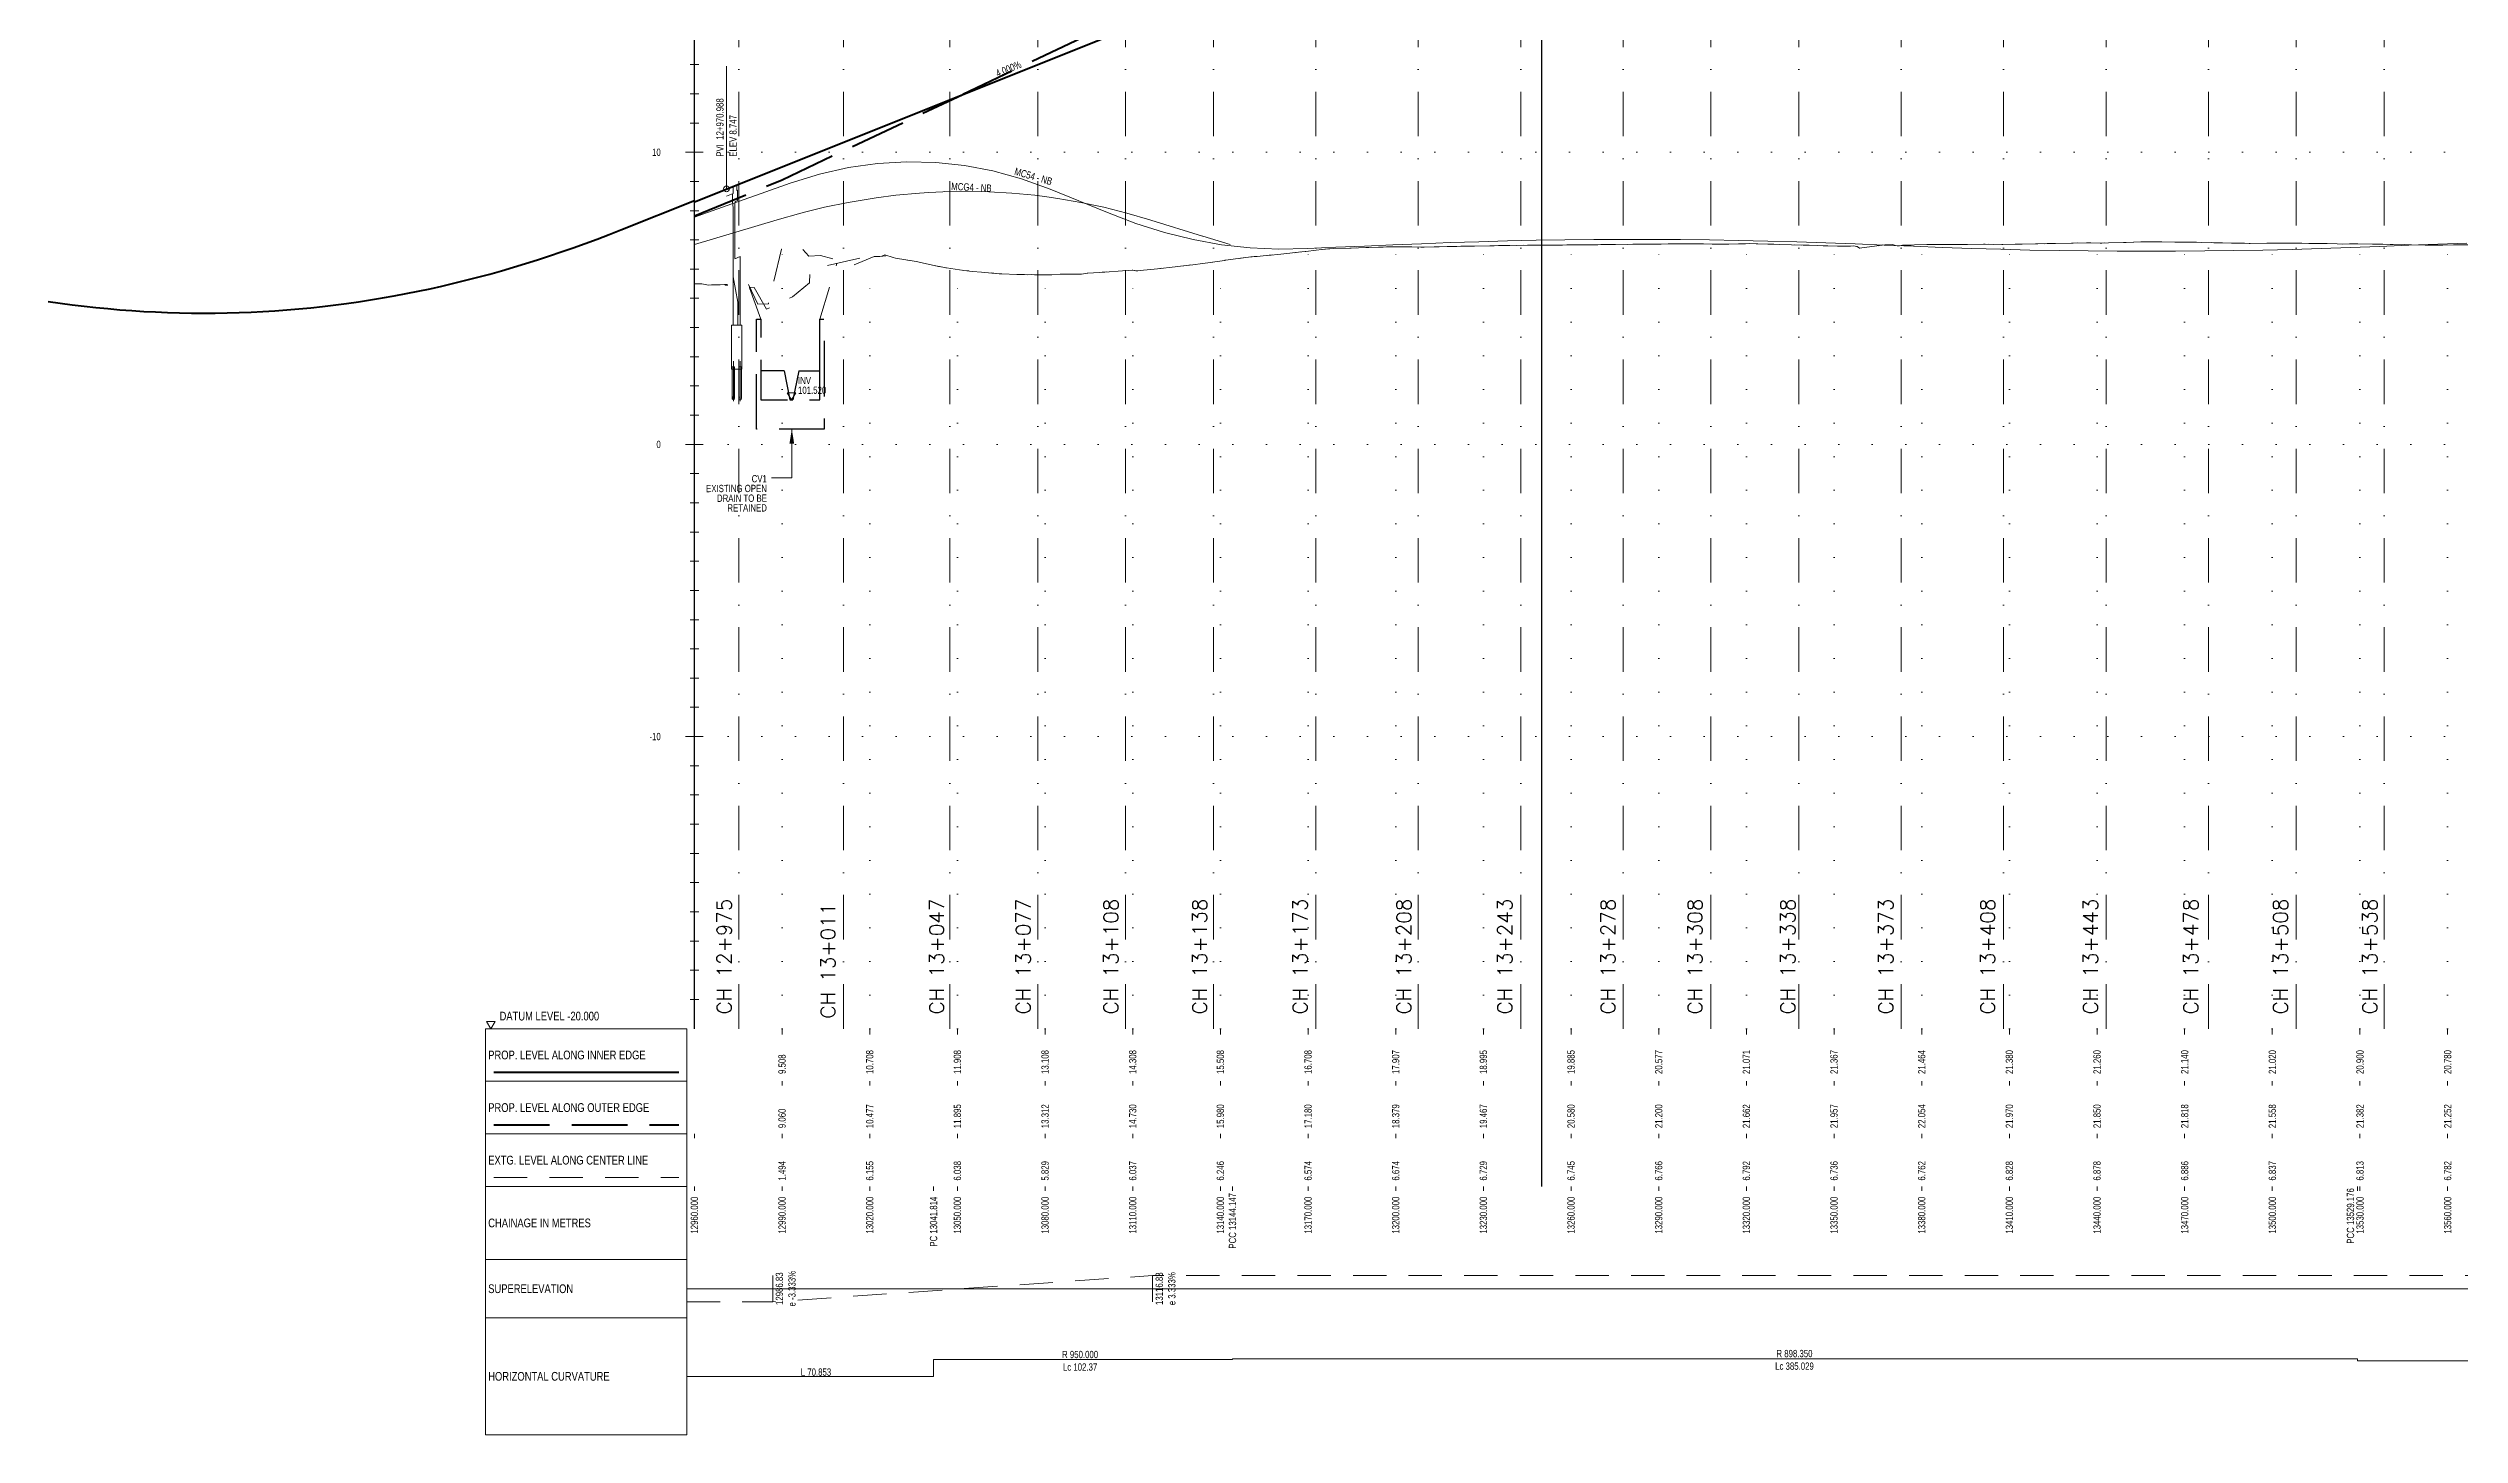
# Model space of a CAD drawing. Header units: metres. Extents: x -64 to 3718, y -1911 to 1041.
# Drawn here: x -64 to 761, y 128 to 603 of the extents above; entities that cross this region are included whole.
import ezdxf
from ezdxf.enums import TextEntityAlignment as Align

# ---------------------------------------------------------------- set-up
doc = ezdxf.new("R2010")
doc.units = ezdxf.units.M
doc.header["$MEASUREMENT"] = 0
for name, pattern in [('DGN Style 1', [11.436555, 0.019029, -11.417526]), ('DGN Style 2', [19.02921, 11.417526, -7.611684]), ('DGN Style 3', [26.640894, 19.02921, -7.611684]), ('DGN Style 4', [30.465765, 15.223368, -7.611684, 0.019029, -7.611684])]:
    doc.linetypes.add(name, pattern=pattern)
for name, color, linetype, lineweight in [('44', 7, 'Continuous', 0), ('45', 7, 'Continuous', 0), ('54', 7, 'Continuous', 0), ('56', 7, 'Continuous', 0), ('58', 7, 'Continuous', 0), ('C-_ANNOT----_T-', 7, 'Continuous', 13), ('C-_ANOT----_T-', 7, 'Continuous', 13), ('C-_INNEREDG_E', 1, 'Continuous', 40), ('C-_ROADMKDM_A-', 7, 'Continuous', 0), ('Drainage', 7, 'DGN Style 2', 30), ('Marker', 2, 'Continuous', 30), ('Profile Annotation', 7, 'Continuous', 13), ('Prop Vertical Alignment', 7, 'Continuous', 0), ('S-_CONC----_E-', 7, 'Continuous', 13), ('S-_GRIDLINE_E-', 1, 'DGN Style 4', 0)]:
    doc.layers.add(name, color=color, linetype=linetype, lineweight=lineweight)
doc.styles.add('400T2.5', font='romans.shx', dxfattribs={"width": 0.8, "height": 1})
doc.styles.add('Style-STANDARD', font='STANDARD.shx')
doc.styles.add('Style-WORKING', font='WORKING.shx')
doc.dimstyles.new('DIM-5TXT', dxfattribs={"dimtxt": 10, "dimasz": 15, "dimexe": 10, "dimexo": 10, "dimgap": 5, "dimtad": 1, "dimlfac": 0.5, "dimzin": 0, "dimdsep": 46, "dimtxsty": 'Style-WORKING', "dimcen": 1, "dimclrd": 7, "dimadec": 0, "dimazin": 0, "dimtfac": 1, "dimtdec": 0, "dimtofl": 0, "dimtmove": 1, "dimatfit": 3, "dimfxl": 1, "dimtolj": 1, "dimtzin": 0, "dimlwd": 13, "dimarcsym": 0})

msp = doc.modelspace()

# ---------------------------------------------------------------- linework, layer by layer
at = {"color": 7, "linetype": 'Continuous', "lineweight": 30}
msp.add_line((156.9, 266.92), (156.9, 816.92), dxfattribs=at)
at = {"color": 6, "linetype": 'DGN Style 3', "lineweight": 40}
for p, q in [((313.73, 617.45), (248.73, 586.72)), ((186.9, 557.52), (248.73, 586.72)), ((156.9, 545.13), (186.9, 557.52)), ((88.29, 234.03), (151.53, 234.03))]:
    msp.add_line(p, q, dxfattribs=at)
at = {"color": 7, "linetype": 'Continuous', "lineweight": 0}
for p, q in [((158.4, 596.92), (155.4, 596.92)), ((158.4, 586.92), (155.4, 586.92)), ((158.4, 576.92), (155.4, 576.92)), ((158.4, 556.92), (155.4, 556.92)), ((158.4, 546.92), (155.4, 546.92)), ((158.4, 536.92), (155.4, 536.92)), ((158.4, 526.92), (155.4, 526.92)), ((158.4, 516.92), (155.4, 516.92)), ((158.4, 506.92), (155.4, 506.92)), ((158.4, 496.92), (155.4, 496.92)), ((158.4, 486.92), (155.4, 486.92)), ((158.4, 476.92), (155.4, 476.92)), ((158.4, 456.92), (155.4, 456.92)), ((158.4, 446.92), (155.4, 446.92)), ((158.4, 436.92), (155.4, 436.92)), ((158.4, 426.92), (155.4, 426.92)), ((158.4, 416.92), (155.4, 416.92)), ((158.4, 406.92), (155.4, 406.92)), ((158.4, 396.92), (155.4, 396.92)), ((158.4, 386.92), (155.4, 386.92)), ((158.4, 376.92), (155.4, 376.92)), ((158.4, 356.92), (155.4, 356.92)), ((158.4, 346.92), (155.4, 346.92)), ((158.4, 336.92), (155.4, 336.92)), ((158.4, 326.92), (155.4, 326.92)), ((158.4, 316.92), (155.4, 316.92)), ((158.4, 306.92), (155.4, 306.92)), ((158.4, 296.92), (155.4, 296.92)), ((158.4, 286.92), (155.4, 286.92)), ((158.4, 276.92), (155.4, 276.92)), ((186.9, 247.92), (186.9, 248.92)), ((216.9, 247.92), (216.9, 248.92)), ((246.9, 247.92), (246.9, 248.92)), ((276.9, 247.92), (276.9, 248.92)), ((306.9, 247.92), (306.9, 248.92)), ((336.9, 247.92), (336.9, 248.92)), ((366.9, 247.92), (366.9, 248.92)), ((396.9, 247.92), (396.9, 248.92)), ((426.9, 247.92), (426.9, 248.92)), ((456.9, 247.92), (456.9, 248.92)), ((486.9, 247.92), (486.9, 248.92)), ((516.9, 247.92), (516.9, 248.92)), ((546.9, 247.92), (546.9, 248.92)), ((576.9, 247.92), (576.9, 248.92)), ((606.9, 247.92), (606.9, 248.92)), ((636.9, 247.92), (636.9, 248.92)), ((666.9, 247.92), (666.9, 248.92)), ((696.9, 247.92), (696.9, 248.92)), ((726.9, 247.92), (726.9, 248.92)), ((756.9, 247.92), (756.9, 248.92)), ((154.26, 177.92), (1360.65, 177.92))]:
    msp.add_line(p, q, dxfattribs=at)
at = {"color": 7, "linetype": 'Continuous', "lineweight": 13}
for p, q in [((159.9, 566.92), (153.9, 566.92)), ((159.9, 466.92), (153.9, 466.92)), ((159.9, 366.92), (153.9, 366.92))]:
    msp.add_line(p, q, dxfattribs=at)
at = {"color": 7, "linetype": 'DGN Style 2', "lineweight": 0}
for p, q in [((199.85, 509.82), (205.61, 528.84)), ((179.68, 509.82), (175.19, 522.03)), ((88.29, 216.03), (151.53, 216.03))]:
    msp.add_line(p, q, dxfattribs=at)
at = {"color": 1, "linetype": 'Continuous', "lineweight": 40}
msp.add_line((88.29, 252.03), (151.53, 252.03), dxfattribs=at)
at = {"color": 7, "linetype": 'DGN Style 2', "lineweight": 0, "flags": 128}
for points in [[(156.9, 521.93), (159.45, 521.88), (161.73, 521.46), (165.71, 521.53), (167.32, 521.67), (167.6, 521.46), (168.08, 521.31), (172.29, 521.53), (173.06, 521.85), (173.46, 521.68), (175.19, 522.03), (178.59, 514.88), (182.22, 515.06), (186.69, 533.79), (193.31, 534.42), (196.11, 531.34), (200.1, 531.6), (211.53, 528.41), (218.46, 531.19), (220.4, 531.23), (222.88, 531.56), (225.71, 530.67), (232.92, 529.48), (234.32, 529.17), (241.34, 527.65), (242.98, 527.32), (243.13, 527.3), (249.15, 526.5), (252.07, 526.13), (255.18, 525.89), (256.3, 525.8), (261.2, 525.34), (261.65, 525.3), (262.06, 525.28), (267.23, 525.13), (267.5, 525.12), (270.9, 525), (272.39, 525.02), (273.25, 525), (276.2, 524.92), (278.8, 524.97), (279.28, 525), (282.02, 525.16), (285.3, 525.19), (289.32, 525.24), (291.33, 525.52), (291.55, 525.55), (297.35, 525.92), (303.38, 526.31), (306.74, 526.55), (306.87, 526.57), (306.94, 526.57), (308.09, 526.28), (308.71, 526.32), (309.4, 526.4), (315.43, 527.07), (321.45, 527.75), (326.11, 528.28), (326.2, 528.28), (326.28, 528.28), (327.48, 528.43), (330.84, 528.84), (333.5, 529.22), (338.3, 529.87), (339.13, 530.03), (339.53, 530.08), (345.55, 530.89), (347.57, 531.15), (348.65, 531.2), (348.71, 531.2), (349.48, 531.27), (351.58, 531.47), (357.6, 532.04), (358.58, 532.13), (363.63, 532.71), (365.87, 532.96), (366.17, 532.97), (369.65, 533.39), (373.89, 533.89), (374.31, 533.9), (375.68, 533.94), (381.7, 534.12), (386.63, 534.26), (387.3, 534.27), (387.73, 534.29), (393.75, 534.53), (395.52, 534.59), (399.78, 534.55), (405.52, 534.48), (405.8, 534.48), (406.6, 534.47), (411.83, 534.59), (414.54, 534.64), (415.87, 534.66), (417.85, 534.7), (422.44, 534.79), (423.88, 534.82), (429.9, 534.92), (430.42, 534.93), (432.05, 534.96), (435.93, 535.01), (441.95, 535.08), (443.71, 535.09), (446.29, 535.07), (447.98, 535.1), (454, 535.16), (455.52, 535.18), (457.79, 535.2), (460.03, 535.22), (466.05, 535.28), (468.82, 535.3), (470.82, 535.31), (472.08, 535.33), (478.1, 535.42), (478.99, 535.43), (480.97, 535.51), (484.13, 535.49), (487.61, 535.47), (490.15, 535.52), (495.84, 535.61), (496.18, 535.61), (498.39, 535.59), (502.2, 535.54), (508.23, 535.43), (509.07, 535.42), (510.89, 535.42), (514.25, 535.54), (518.02, 535.67), (520.28, 535.56), (520.81, 535.53), (525.87, 535.42), (526.3, 535.41), (528.09, 535.35), (532.33, 535.25), (536.39, 535.14), (536.42, 535.14), (538.35, 535.08), (544.38, 534.88), (548.11, 534.75), (550.4, 534.8), (551.49, 534.82), (552.54, 534.81), (553.56, 534.86), (554.77, 534.61), (555.65, 534.07), (555.76, 534.14), (556.43, 534.23), (562.45, 535.03), (564.26, 535.27), (566.96, 535.3), (567.91, 535), (568.48, 534.88), (568.51, 534.87), (569.3, 534.91), (570.3, 535.07), (572.74, 535.14), (574.5, 535.18), (578.69, 535.29), (580.53, 535.29), (586.55, 535.3), (592.45, 535.29), (592.58, 535.3), (598.07, 535.48), (598.6, 535.46), (604.37, 535.3), (604.63, 535.31), (608.85, 535.43), (610.65, 535.46), (615.83, 535.54), (616.68, 535.56), (619.83, 535.63), (622.7, 535.7), (628.18, 535.82), (628.73, 535.83), (633.32, 535.95), (634.75, 535.92), (638.54, 535.83), (640.78, 535.89), (645.98, 536.03), (646.8, 536.06), (651.91, 536.28), (652.83, 536.28), (658.85, 536.25), (659.03, 536.24), (663.59, 536.19), (664.88, 536.17), (668.78, 536.12), (670.9, 536.09), (672.79, 536.07), (676.93, 535.95), (679.9, 535.86), (682.95, 535.82), (685.83, 535.79), (688.97, 535.73), (689.35, 535.72), (695, 535.8), (696.87, 535.82), (701.02, 535.84), (703.61, 535.85), (707.05, 535.76), (709.39, 535.71), (713.07, 535.69), (713.79, 535.68), (719.1, 535.56), (721.01, 535.51), (725.12, 535.52), (726.14, 535.52), (731.15, 535.49), (734.46, 535.47), (737.17, 535.4), (738.21, 535.37), (743.2, 535.27), (749.22, 535.14), (749.63, 535.13), (753.92, 535.16), (755.25, 535.17), (758.88, 535.19), (761.27, 535.19), (767.3, 535.19), (770.06, 535.18), (773.32, 535.18), (776.1, 535.17), (779.35, 535.07), (785.37, 534.88), (786.46, 534.85), (791.35, 534.77), (791.4, 534.77), (797.42, 534.66), (799.09, 534.63), (803.33, 535.17), (803.45, 535.18), (806.73, 535.36), (809.47, 535.29), (815.5, 535.14), (816.43, 535.11), (821.43, 535.03), (821.52, 535.03), (827.51, 534.97), (827.55, 534.97), (829.59, 534.94), (830.88, 534.93), (833.57, 534.63), (836.32, 534.33), (837.84, 534.34), (839.01, 534.13), (839.6, 534.11), (845.62, 533.91), (847.62, 533.84), (850.34, 533.74), (851.65, 533.71), (857.67, 533.57), (862.8, 533.44), (863.7, 533.42), (865.8, 533.37), (869.72, 533.22), (874.51, 533.04), (875.75, 533.02), (879.25, 532.94), (881.77, 532.89), (887.8, 532.78), (888.89, 532.76), (891.45, 532.69), (896.37, 532.63), (904.94, 532.5), (905.32, 532.49), (906.79, 532.43), (913.51, 532.09), (915.62, 531.98), (916.28, 531.97), (922.08, 531.78), (928.56, 531.56), (929.35, 531.52), (930.2, 531.5), (930.65, 531.5), (939.22, 531.35), (943.43, 531.27), (943.7, 531.26), (947.79, 531.2), (950.06, 531.16), (950.11, 531.16), (954.97, 531.07), (956.36, 531.05), (956.82, 531.04), (957, 531.04), (964.93, 530.75), (966.9, 530.68)], [(156.9, 521.94), (159.45, 521.88), (161.73, 521.46), (162.74, 521.52), (165.71, 521.53), (167.21, 521.61), (172.11, 521.86), (173.06, 521.85), (173.45, 521.67), (173.46, 521.68), (175.09, 520.79), (177.36, 520.67), (181.59, 513.24), (190.45, 517.42), (192.44, 519.07), (196.29, 522.26), (196.29, 522.48), (196.43, 526.4), (202.23, 528.08), (208.99, 529.6), (216.98, 531.39), (220.86, 531.22), (222.07, 531.79), (224.94, 530.9), (225.71, 530.67), (232.92, 529.48), (234.32, 529.17), (241.34, 527.65), (242.98, 527.32), (243.13, 527.3), (249.15, 526.5), (252.07, 526.13), (255.18, 525.89), (256.3, 525.8), (261.2, 525.34), (261.65, 525.3), (262.06, 525.28), (267.23, 525.13), (267.5, 525.12), (270.9, 525), (272.39, 525.02), (273.25, 525), (276.2, 524.92), (278.8, 524.97), (279.28, 525), (282.02, 525.16), (285.3, 525.19), (289.32, 525.24), (291.33, 525.52), (291.55, 525.55), (297.35, 525.92), (303.38, 526.31), (306.74, 526.55), (306.87, 526.57), (306.94, 526.57), (308.09, 526.28), (308.71, 526.32), (309.4, 526.4), (315.43, 527.07), (321.45, 527.75), (326.11, 528.28), (326.2, 528.28), (326.28, 528.28), (327.48, 528.43), (330.84, 528.84), (332, 529.01), (333.01, 529.15), (333.5, 529.22), (338.3, 529.87), (338.38, 529.89), (338.55, 529.94), (339.53, 530.08), (345.55, 530.89), (347.51, 531.14), (347.52, 531.14), (347.52, 531.14), (347.57, 531.1), (347.61, 531.12), (347.65, 531.12), (348.67, 531.19), (348.67, 531.19), (348.71, 531.2), (349.32, 531.25), (349.48, 531.27), (351.58, 531.47), (357.6, 532.04), (358.58, 532.13), (363.63, 532.71), (365.87, 532.96), (366.17, 532.97), (369.65, 533.39), (373.89, 533.89), (374.31, 533.9), (375.68, 533.94), (381.7, 534.12), (386.63, 534.26), (387.3, 534.27), (387.73, 534.29), (393.75, 534.53), (395.52, 534.59), (399.78, 534.55), (405.52, 534.48), (405.8, 534.48), (406.6, 534.47), (411.83, 534.59), (414.54, 534.64), (415.87, 534.66), (417.85, 534.7), (422.44, 534.79), (423.88, 534.82), (429.9, 534.92), (430.42, 534.93), (432.05, 534.96), (435.93, 535.01), (441.95, 535.08), (443.71, 535.09), (446.29, 535.07), (447.98, 535.1), (454, 535.16), (455.52, 535.18), (457.79, 535.2), (460.03, 535.22), (466.05, 535.28), (468.82, 535.3), (470.82, 535.31), (472.08, 535.33), (478.1, 535.42), (478.99, 535.43), (480.97, 535.51), (484.13, 535.49), (487.61, 535.47), (490.15, 535.52), (495.84, 535.61), (496.18, 535.61), (498.39, 535.59), (502.2, 535.54), (508.23, 535.43), (509.07, 535.42), (510.89, 535.42), (514.25, 535.54), (518.02, 535.67), (520.28, 535.56), (520.81, 535.53), (525.87, 535.42), (526.3, 535.41), (528.09, 535.35), (532.33, 535.25), (536.39, 535.14), (536.42, 535.14), (538.35, 535.08), (544.38, 534.88), (548.11, 534.75), (550.4, 534.8), (551.49, 534.82), (552.54, 534.81), (553.56, 534.86), (554.77, 534.61), (555.72, 534), (555.84, 534.07), (556.43, 534.16), (562.45, 535.01), (564.26, 535.27), (566.96, 535.3), (567.91, 535), (568.48, 534.88), (568.51, 534.87), (569.3, 534.91), (570.3, 535.07), (572.74, 535.14), (574.5, 535.18), (578.69, 535.29), (580.53, 535.29), (586.55, 535.3), (592.45, 535.29), (592.58, 535.3), (598.07, 535.48), (598.6, 535.46), (604.37, 535.3), (604.63, 535.31), (608.85, 535.43), (610.65, 535.46), (615.83, 535.54), (616.68, 535.56), (619.83, 535.63), (622.7, 535.7), (628.18, 535.82), (628.73, 535.83), (633.32, 535.95), (634.75, 535.92), (638.54, 535.83), (640.78, 535.89), (645.98, 536.03), (646.8, 536.06), (651.91, 536.28), (652.83, 536.28), (658.85, 536.25), (659.03, 536.24), (663.59, 536.19), (664.88, 536.17), (668.78, 536.12), (670.9, 536.09), (672.79, 536.07), (676.93, 535.95), (679.9, 535.86), (682.95, 535.82), (685.83, 535.79), (688.97, 535.73), (689.35, 535.72), (695, 535.8), (696.87, 535.82), (701.02, 535.84), (703.61, 535.85), (707.05, 535.76), (709.39, 535.71), (713.07, 535.69), (713.79, 535.68), (719.1, 535.56), (721.01, 535.51), (725.12, 535.52), (726.14, 535.52), (731.15, 535.49), (734.46, 535.47), (737.17, 535.4), (738.21, 535.37), (743.2, 535.27), (749.22, 535.14), (749.63, 535.13), (753.92, 535.16), (755.25, 535.17), (758.88, 535.19), (761.27, 535.19), (767.3, 535.19), (770.06, 535.18), (773.32, 535.18), (776.1, 535.17), (779.35, 535.07), (785.37, 534.88), (786.46, 534.85), (791.35, 534.77), (791.4, 534.77), (797.42, 534.66), (799.09, 534.63), (803.33, 535.17), (803.45, 535.18), (806.73, 535.36), (809.47, 535.29), (815.5, 535.14), (816.43, 535.11), (821.43, 535.03), (821.52, 535.03), (827.51, 534.97), (827.55, 534.97), (829.59, 534.94), (830.88, 534.93), (833.57, 534.63), (836.32, 534.33), (837.84, 534.34), (839.01, 534.13), (839.6, 534.11), (845.62, 533.91), (847.62, 533.84), (850.34, 533.74), (851.65, 533.71), (857.67, 533.57), (862.8, 533.44), (863.7, 533.42), (865.8, 533.37), (869.72, 533.22), (874.51, 533.04), (875.75, 533.02), (879.25, 532.94), (881.77, 532.89), (887.8, 532.78), (888.89, 532.76), (891.45, 532.69), (896.37, 532.63), (904.94, 532.5), (905.32, 532.49), (906.79, 532.43), (913.51, 532.09), (915.62, 531.98), (916.28, 531.97), (922.08, 531.78), (928.56, 531.56), (929.35, 531.52), (930.2, 531.5), (930.65, 531.5), (939.22, 531.35), (943.43, 531.27), (943.7, 531.26), (947.79, 531.2), (950.06, 531.16), (950.11, 531.16), (954.97, 531.07), (956.36, 531.09), (956.82, 531.09), (957, 531.04), (964.93, 530.75), (966.9, 530.68)], [(154.26, 173.42), (183.73, 173.42), (313.73, 182.42), (887.8, 182.42), (887.8, 182.42), (970.65, 182.42)]]:
    msp.add_lwpolyline(points, dxfattribs=at)
at = {"color": 7, "linetype": 'Continuous', "lineweight": 0, "flags": 128}
msp.add_lwpolyline([(154.26, 147.92), (238.74, 147.92), (238.74, 153.64), (341.04, 153.64), (341.04, 153.96), (341.05, 153.96), (341.05, 153.96), (726.08, 153.96), (726.08, 153.96), (726.08, 153.96), (726.08, 153.26), (970.65, 153.26)], dxfattribs=at)
at = {"color": 7, "linetype": 'Continuous', "lineweight": 0, "ltscale": 0.296296}
for points in [[(85.45, 266.92), (154.26, 266.92), (154.26, 248.92), (85.45, 248.92)], [(85.45, 248.92), (154.26, 248.92), (154.26, 230.92), (85.45, 230.92)], [(85.45, 230.92), (154.26, 230.92), (154.26, 212.92), (85.45, 212.92)], [(85.45, 212.92), (154.26, 212.92), (154.26, 187.92), (85.45, 187.92)], [(85.45, 187.92), (154.26, 187.92), (154.26, 167.92), (85.45, 167.92)], [(85.45, 167.92), (154.26, 167.92), (154.26, 127.92), (85.45, 127.92)]]:
    msp.add_3dface(points, dxfattribs=at)
at = {"color": 7, "linetype": 'Continuous', "lineweight": 13}
msp.add_3dface([(85.77, 269.42), (88.77, 269.42), (87.27, 266.92)], dxfattribs=at)
at = {"layer": '44', "color": 1, "linetype": 'Continuous', "lineweight": 40}
msp.add_line((156.9, 549.99), (394.9, 645.19), dxfattribs=at)
at = {"layer": '54', "color": 7, "linetype": 'Continuous', "lineweight": 0, "ltscale": 0.296296, "flags": 128}
for points in [[(186.9, 265.42), (186.9, 266.92)], [(186.9, 265.42), (186.9, 266.92)], [(216.9, 265.42), (216.9, 266.92)], [(216.9, 265.42), (216.9, 266.92)], [(246.9, 265.42), (246.9, 266.92)], [(246.9, 265.42), (246.9, 266.92)], [(276.9, 265.42), (276.9, 266.92)], [(276.9, 265.42), (276.9, 266.92)], [(306.9, 265.42), (306.9, 266.92)], [(306.9, 265.42), (306.9, 266.92)], [(336.9, 265.42), (336.9, 266.92)], [(336.9, 265.42), (336.9, 266.92)], [(366.9, 265.42), (366.9, 266.92)], [(366.9, 265.42), (366.9, 266.92)], [(396.9, 265.42), (396.9, 266.92)], [(396.9, 265.42), (396.9, 266.92)], [(426.9, 265.42), (426.9, 266.92)], [(426.9, 265.42), (426.9, 266.92)], [(456.9, 265.42), (456.9, 266.92)], [(456.9, 265.42), (456.9, 266.92)], [(486.9, 265.42), (486.9, 266.92)], [(486.9, 265.42), (486.9, 266.92)], [(516.9, 265.42), (516.9, 266.92)], [(516.9, 265.42), (516.9, 266.92)], [(546.9, 265.42), (546.9, 266.92)], [(546.9, 265.42), (546.9, 266.92)], [(576.9, 265.42), (576.9, 266.92)], [(576.9, 265.42), (576.9, 266.92)], [(606.9, 265.42), (606.9, 266.92)], [(606.9, 265.42), (606.9, 266.92)], [(636.9, 265.42), (636.9, 266.92)], [(636.9, 265.42), (636.9, 266.92)], [(666.9, 265.42), (666.9, 266.92)], [(666.9, 265.42), (666.9, 266.92)], [(696.9, 265.42), (696.9, 266.92)], [(696.9, 265.42), (696.9, 266.92)], [(726.9, 265.42), (726.9, 266.92)], [(726.9, 265.42), (726.9, 266.92)], [(756.9, 265.42), (756.9, 266.92)], [(756.9, 265.42), (756.9, 266.92)], [(186.9, 247.42), (186.9, 248.92)], [(186.9, 247.42), (186.9, 248.92)], [(216.9, 247.42), (216.9, 248.92)], [(216.9, 247.42), (216.9, 248.92)], [(246.9, 247.42), (246.9, 248.92)], [(246.9, 247.42), (246.9, 248.92)], [(276.9, 247.42), (276.9, 248.92)], [(276.9, 247.42), (276.9, 248.92)], [(306.9, 247.42), (306.9, 248.92)], [(306.9, 247.42), (306.9, 248.92)], [(336.9, 247.42), (336.9, 248.92)], [(336.9, 247.42), (336.9, 248.92)], [(366.9, 247.42), (366.9, 248.92)], [(366.9, 247.42), (366.9, 248.92)], [(396.9, 247.42), (396.9, 248.92)], [(396.9, 247.42), (396.9, 248.92)], [(426.9, 247.42), (426.9, 248.92)], [(426.9, 247.42), (426.9, 248.92)], [(456.9, 247.42), (456.9, 248.92)], [(456.9, 247.42), (456.9, 248.92)], [(486.9, 247.42), (486.9, 248.92)], [(486.9, 247.42), (486.9, 248.92)], [(516.9, 247.42), (516.9, 248.92)], [(516.9, 247.42), (516.9, 248.92)], [(546.9, 247.42), (546.9, 248.92)], [(546.9, 247.42), (546.9, 248.92)], [(576.9, 247.42), (576.9, 248.92)], [(576.9, 247.42), (576.9, 248.92)], [(606.9, 247.42), (606.9, 248.92)], [(606.9, 247.42), (606.9, 248.92)], [(636.9, 247.42), (636.9, 248.92)], [(636.9, 247.42), (636.9, 248.92)], [(666.9, 247.42), (666.9, 248.92)], [(666.9, 247.42), (666.9, 248.92)], [(696.9, 247.42), (696.9, 248.92)], [(696.9, 247.42), (696.9, 248.92)], [(726.9, 247.42), (726.9, 248.92)], [(726.9, 247.42), (726.9, 248.92)], [(756.9, 247.42), (756.9, 248.92)], [(756.9, 247.42), (756.9, 248.92)], [(156.9, 229.42), (156.9, 230.92)], [(156.9, 229.42), (156.9, 230.92)], [(186.9, 229.42), (186.9, 230.92)], [(186.9, 229.42), (186.9, 230.92)], [(216.9, 229.42), (216.9, 230.92)], [(216.9, 229.42), (216.9, 230.92)], [(246.9, 229.42), (246.9, 230.92)], [(246.9, 229.42), (246.9, 230.92)], [(276.9, 229.42), (276.9, 230.92)], [(276.9, 229.42), (276.9, 230.92)], [(306.9, 229.42), (306.9, 230.92)], [(306.9, 229.42), (306.9, 230.92)], [(336.9, 229.42), (336.9, 230.92)], [(336.9, 229.42), (336.9, 230.92)], [(366.9, 229.42), (366.9, 230.92)], [(366.9, 229.42), (366.9, 230.92)], [(396.9, 229.42), (396.9, 230.92)], [(396.9, 229.42), (396.9, 230.92)], [(426.9, 229.42), (426.9, 230.92)], [(426.9, 229.42), (426.9, 230.92)], [(456.9, 229.42), (456.9, 230.92)], [(456.9, 229.42), (456.9, 230.92)], [(486.9, 229.42), (486.9, 230.92)], [(486.9, 229.42), (486.9, 230.92)], [(516.9, 229.42), (516.9, 230.92)], [(516.9, 229.42), (516.9, 230.92)], [(546.9, 229.42), (546.9, 230.92)], [(546.9, 229.42), (546.9, 230.92)], [(576.9, 229.42), (576.9, 230.92)], [(576.9, 229.42), (576.9, 230.92)], [(606.9, 229.42), (606.9, 230.92)], [(606.9, 229.42), (606.9, 230.92)], [(636.9, 229.42), (636.9, 230.92)], [(636.9, 229.42), (636.9, 230.92)], [(666.9, 229.42), (666.9, 230.92)], [(666.9, 229.42), (666.9, 230.92)], [(696.9, 229.42), (696.9, 230.92)], [(696.9, 229.42), (696.9, 230.92)], [(726.9, 229.42), (726.9, 230.92)], [(726.9, 229.42), (726.9, 230.92)], [(756.9, 229.42), (756.9, 230.92)], [(756.9, 229.42), (756.9, 230.92)], [(156.9, 211.42), (156.9, 212.92)], [(156.9, 211.42), (156.9, 212.92)], [(186.9, 211.42), (186.9, 212.92)], [(186.9, 211.42), (186.9, 212.92)], [(216.9, 211.42), (216.9, 212.92)], [(216.9, 211.42), (216.9, 212.92)], [(238.74, 211.42), (238.74, 212.92)], [(246.9, 211.42), (246.9, 212.92)], [(246.9, 211.42), (246.9, 212.92)], [(276.9, 211.42), (276.9, 212.92)], [(276.9, 211.42), (276.9, 212.92)], [(306.9, 211.42), (306.9, 212.92)], [(306.9, 211.42), (306.9, 212.92)], [(336.9, 211.42), (336.9, 212.92)], [(336.9, 211.42), (336.9, 212.92)], [(341.04, 211.42), (341.04, 212.92)], [(366.9, 211.42), (366.9, 212.92)], [(366.9, 211.42), (366.9, 212.92)], [(396.9, 211.42), (396.9, 212.92)], [(396.9, 211.42), (396.9, 212.92)], [(426.9, 211.42), (426.9, 212.92)], [(426.9, 211.42), (426.9, 212.92)], [(456.9, 211.42), (456.9, 212.92)], [(456.9, 211.42), (456.9, 212.92)], [(486.9, 211.42), (486.9, 212.92)], [(486.9, 211.42), (486.9, 212.92)], [(516.9, 211.42), (516.9, 212.92)], [(516.9, 211.42), (516.9, 212.92)], [(546.9, 211.42), (546.9, 212.92)], [(546.9, 211.42), (546.9, 212.92)], [(576.9, 211.42), (576.9, 212.92)], [(576.9, 211.42), (576.9, 212.92)], [(606.9, 211.42), (606.9, 212.92)], [(606.9, 211.42), (606.9, 212.92)], [(636.9, 211.42), (636.9, 212.92)], [(636.9, 211.42), (636.9, 212.92)], [(666.9, 211.42), (666.9, 212.92)], [(666.9, 211.42), (666.9, 212.92)], [(696.9, 211.42), (696.9, 212.92)], [(696.9, 211.42), (696.9, 212.92)], [(726.08, 211.42), (726.08, 212.92)], [(726.9, 211.42), (726.9, 212.92)], [(726.9, 211.42), (726.9, 212.92)], [(756.9, 211.42), (756.9, 212.92)], [(756.9, 211.42), (756.9, 212.92)]]:
    msp.add_lwpolyline(points, dxfattribs=at)
at = {"layer": '54', "color": 7, "linetype": 'Continuous', "lineweight": 13, "flags": 128}
for points in [[(183.73, 182.42), (183.73, 173.42)], [(313.73, 182.42), (313.73, 173.42)], [(183.73, 173.42), (183.73, 173.42)]]:
    msp.add_lwpolyline(points, dxfattribs=at)
at = {"layer": '56', "color": 7, "linetype": 'Continuous', "lineweight": 0}
for p, q in [((186.9, 264.92), (186.9, 266.92)), ((216.9, 264.92), (216.9, 266.92)), ((246.9, 264.92), (246.9, 266.92)), ((276.9, 264.92), (276.9, 266.92)), ((306.9, 264.92), (306.9, 266.92)), ((336.9, 264.92), (336.9, 266.92)), ((366.9, 264.92), (366.9, 266.92)), ((396.9, 264.92), (396.9, 266.92)), ((426.9, 264.92), (426.9, 266.92)), ((456.9, 264.92), (456.9, 266.92)), ((486.9, 264.92), (486.9, 266.92)), ((516.9, 264.92), (516.9, 266.92)), ((546.9, 264.92), (546.9, 266.92)), ((576.9, 264.92), (576.9, 266.92)), ((606.9, 264.92), (606.9, 266.92)), ((636.9, 264.92), (636.9, 266.92)), ((666.9, 264.92), (666.9, 266.92)), ((696.9, 264.92), (696.9, 266.92)), ((726.9, 264.92), (726.9, 266.92)), ((756.9, 264.92), (756.9, 266.92))]:
    msp.add_line(p, q, dxfattribs=at)
at = {"layer": '58', "color": 7, "linetype": 'DGN Style 1', "lineweight": 0}
for p, q in [((156.9, 566.92), (1356.9, 566.92)), ((186.9, 266.92), (186.9, 533.81)), ((216.9, 266.92), (216.9, 531.37)), ((336.9, 266.92), (336.9, 529.68)), ((366.9, 266.92), (366.9, 533.06)), ((396.9, 266.92), (396.9, 534.58)), ((426.9, 266.92), (426.9, 534.87)), ((456.9, 266.92), (456.9, 535.19)), ((486.9, 266.92), (486.9, 535.47)), ((516.9, 266.92), (516.9, 535.63)), ((546.9, 266.92), (546.9, 534.79)), ((576.9, 266.92), (576.9, 535.24)), ((606.9, 266.92), (606.9, 535.37)), ((636.9, 266.92), (636.9, 535.87)), ((666.9, 266.92), (666.9, 536.14)), ((696.9, 266.92), (696.9, 535.82)), ((726.9, 266.92), (726.9, 535.51)), ((756.9, 266.92), (756.9, 535.18)), ((246.9, 266.92), (246.9, 526.8)), ((276.9, 266.92), (276.9, 524.93)), ((306.9, 266.92), (306.9, 526.57)), ((156.9, 466.92), (1356.9, 466.92)), ((156.9, 366.92), (1356.9, 366.92))]:
    msp.add_line(p, q, dxfattribs=at)
at = {"layer": 'C-_ANNOT----_T-', "color": 8, "linetype": 'Continuous', "lineweight": 13}
msp.add_3dface([(188.62, 484.62), (191.62, 484.62), (190.12, 482.12)], dxfattribs=at)
at = {"layer": 'C-_INNEREDG_E'}
msp.add_line((131.77, 540.36), (156.9, 550.41), dxfattribs=at)
at = {"layer": 'C-_INNEREDG_E', "flags": 128}
msp.add_lwpolyline([(-64.23, 515.86), (-60.14, 515.27), (-56.06, 514.73), (-51.98, 514.23), (-47.89, 513.78), (-43.81, 513.38), (-39.73, 513.03), (-35.64, 512.72), (-31.56, 512.46), (-27.48, 512.24), (-23.39, 512.07), (-19.31, 511.95), (-15.23, 511.88), (-11.14, 511.85), (-7.06, 511.87), (-2.98, 511.94), (1.11, 512.05), (5.19, 512.21), (9.27, 512.42), (13.36, 512.67), (17.44, 512.97), (21.52, 513.32), (25.61, 513.71), (29.69, 514.15), (37.86, 515.17), (41.94, 515.75), (46.02, 516.38), (50.11, 517.05), (54.19, 517.77), (58.27, 518.54), (62.36, 519.36), (66.44, 520.22), (70.52, 521.13), (74.61, 522.08), (78.69, 523.08), (82.77, 524.13), (86.86, 525.23), (90.94, 526.37), (95.02, 527.56), (99.11, 528.79), (103.19, 530.08), (107.27, 531.41), (111.36, 532.78), (115.44, 534.2), (119.52, 535.67), (123.61, 537.19), (127.69, 538.75), (131.77, 540.36)], dxfattribs=at)
at = {"layer": 'C-_ROADMKDM_A-', "color": 7, "lineweight": 13, "flags": 128}
msp.add_lwpolyline([(156.9, 544.71), (159.75, 545.73), (169.72, 549.28), (179.7, 552.83), (189.68, 556.37), (199.66, 559.43), (209.63, 561.66), (219.61, 563.07), (229.59, 563.67), (239.53, 563.44), (249.31, 562.39), (259.09, 560.53), (268.87, 557.84), (278.66, 554.33), (288.44, 550.34), (298.22, 546.34), (308, 542.56), (317.78, 539.45), (327.56, 537.01), (337.34, 535.25), (347.11, 534.17), (356.88, 533.77), (366.65, 534.01), (376.42, 534.41), (386.19, 534.82), (395.97, 535.22), (405.74, 535.62), (415.52, 535.99), (425.3, 536.31), (435.11, 536.57), (444.94, 536.78), (454.79, 536.93), (464.67, 537.04), (474.55, 537.08), (484.46, 537.08), (494.38, 537.02), (504.31, 536.91), (514.26, 536.74), (524.21, 536.52), (534.17, 536.25), (544.14, 535.92), (554.11, 535.54), (564.08, 535.14), (574.05, 534.74), (584.02, 534.34), (593.99, 534), (603.96, 533.7), (613.93, 533.46), (623.9, 533.27), (633.87, 533.13), (643.85, 533.05), (653.82, 533.02), (663.79, 533.05), (673.76, 533.12), (683.73, 533.26), (693.7, 533.44), (703.67, 533.68), (713.64, 533.97), (723.62, 534.31), (733.59, 534.71), (743.56, 535.1), (753.54, 535.47), (763.51, 535.77)], dxfattribs=at)
at = {"layer": 'C-_ROADMKDM_A-', "color": 7, "lineweight": 13, "ltscale": 200, "flags": 128}
msp.add_lwpolyline([(156.9, 535.3), (185.23, 543.82), (193.34, 546.1), (195.51, 546.66), (201.45, 548.08), (209.57, 549.76), (217.69, 551.13), (219.15, 551.34), (225.81, 552.2), (233.94, 552.96), (237.14, 553.17), (241.92, 553.42), (242.65, 553.44), (249.79, 553.57), (257.66, 553.42), (265.52, 552.96), (265.56, 552.96), (273.39, 552.2), (277.5, 551.68), (281.26, 551.13), (289.13, 549.76), (295.31, 548.47), (297, 548.08), (304.86, 546.1), (312.73, 543.82), (313.12, 543.7), (330.78, 538.22), (330.92, 538.18), (340.2, 535.3)], dxfattribs=at)
at = {"layer": 'Drainage', "color": 8, "linetype": 'DGN Style 3', "lineweight": 30}
for p, q in [((187.62, 492.12), (179.68, 492.12)), ((192.62, 492.12), (199.85, 492.12))]:
    msp.add_line(p, q, dxfattribs=at)
at = {"layer": 'Drainage', "color": 8, "linetype": 'DGN Style 3', "lineweight": 30, "flags": 128}
for points in [[(199.85, 492.12), (199.85, 509.82), (201.35, 509.82), (201.35, 472.12), (178.18, 472.12), (178.18, 509.82), (179.68, 509.82), (179.68, 492.12)], [(179.68, 492.12), (179.68, 482.12), (199.85, 482.12), (199.85, 492.12)], [(187.62, 492.12), (189.62, 482.12)], [(192.62, 492.12), (190.62, 482.12)], [(189.62, 482.12), (190.62, 482.12)]]:
    msp.add_lwpolyline(points, dxfattribs=at)
at = {"layer": 'Marker', "color": 2, "lineweight": 30}
msp.add_line((446.95, 212.92), (446.95, 953.91), dxfattribs=at)
at = {"layer": 'Prop Vertical Alignment', "color": 7, "linetype": 'Continuous', "lineweight": 13}
for p, q in [((167.89, 564.39), (167.89, 596.39)), ((167.89, 554.39), (167.89, 564.39))]:
    msp.add_line(p, q, dxfattribs=at)
at = {"layer": 'Prop Vertical Alignment', "color": 1, "linetype": 'Continuous', "lineweight": 13}
msp.add_circle((167.89, 554.39), 1, dxfattribs=at)
at = {"layer": 'S-_CONC----_E-'}
for p, q in [((170.21, 552.81), (170.21, 555.32)), ((171.46, 555.82), (171.46, 553.81)), ((171.71, 553.91), (171.46, 553.81)), ((171.71, 550.41), (171.71, 553.91)), ((170.21, 552.81), (167.9, 551.89)), ((169.96, 550.21), (169.96, 552.71)), ((169.96, 550.21), (170.21, 547.81)), ((170.21, 507.69), (170.21, 547.81)), ((170.81, 550.05), (170.71, 549.01)), ((170.71, 530.5), (170.71, 549.01)), ((170.81, 550.05), (171.71, 550.41)), ((170.71, 530.49), (172.58, 531.24)), ((172.58, 507.69), (172.58, 531.24)), ((170.21, 524.29), (171.76, 515.6)), ((171.76, 507.69), (171.76, 515.6)), ((173.17, 507.69), (169.63, 507.69)), ((169.63, 492.69), (169.63, 507.69)), ((173.17, 492.69), (173.17, 507.69)), ((173.17, 492.69), (169.63, 492.69)), ((169.78, 482.74), (169.78, 493.44)), ((170.68, 482.74), (170.68, 493.44)), ((172.11, 482.74), (172.11, 493.44)), ((173.01, 482.74), (173.01, 493.44))]:
    msp.add_line(p, q, dxfattribs=at)
at = {"layer": 'S-_CONC----_E-', "linetype": 'DGN Style 3'}
for p, q in [((170.68, 493.44), (169.78, 493.44)), ((173.01, 493.44), (172.11, 493.44))]:
    msp.add_line(p, q, dxfattribs=at)
at = {"layer": 'S-_CONC----_E-', "lineweight": 0, "extrusion": (0, 0, -1)}
for centre, major_axis in [((170, 477.55), (0, 5.66)), ((170.45, 487.94), (0, -5.66)), ((172.34, 477.55), (0, 5.66)), ((172.79, 487.94), (0, -5.66))]:
    msp.add_ellipse(centre, major_axis=major_axis, ratio=0.1, start_param=5.874227, end_param=6.692144, dxfattribs=at)
at = {"layer": 'S-_CONC----_E-', "lineweight": 0}
for centre in [(170, 487.94), (172.34, 487.94)]:
    msp.add_ellipse(centre, major_axis=(0, -5.66), ratio=0.1, start_param=5.874227, end_param=6.692144, dxfattribs=at)
at = {"layer": 'S-_GRIDLINE_E-', "lineweight": 13}
for p, q in [((172.16, 266.92), (172.16, 786.92)), ((207.93, 266.92), (207.93, 786.92)), ((244.37, 266.92), (244.37, 786.92)), ((274.41, 266.92), (274.41, 786.92)), ((304.46, 266.92), (304.46, 786.92)), ((334.5, 266.92), (334.5, 786.92)), ((369.55, 266.92), (369.55, 786.92)), ((404.61, 266.92), (404.61, 786.92)), ((439.67, 266.92), (439.67, 786.92)), ((474.72, 266.92), (474.72, 786.92)), ((504.77, 266.92), (504.77, 786.92)), ((534.81, 266.92), (534.81, 786.92)), ((569.87, 266.92), (569.87, 786.92)), ((604.92, 266.92), (604.92, 786.92)), ((639.98, 266.92), (639.98, 786.92)), ((675.03, 266.92), (675.03, 786.92)), ((705.08, 266.92), (705.08, 786.92)), ((735.13, 266.92), (735.13, 786.92))]:
    msp.add_line(p, q, dxfattribs=at)
at = {"layer": 'S-_GRIDLINE_E-'}
for p, q in [((170.23, 481.76), (170.23, 495.43)), ((172.56, 481.76), (172.56, 495.43))]:
    msp.add_line(p, q, dxfattribs=at)

# ---------------------------------------------------------------- texts
at = {"color": 7, "lineweight": 13, "style": 'Style-WORKING', "width": 0.8}
for s, p in [('10', (145.4, 566.92)), ('0', (145.4, 466.92)), ('-10', (145.4, 366.92))]:
    msp.add_text(s, height=2.5, dxfattribs=at).set_placement(p, align=Align.MIDDLE_RIGHT)
for s, p in [('DATUM LEVEL -20.000', (90.23, 271.24)), (' PROP. LEVEL ALONG INNER EDGE  ', (85.45, 257.92)), (' PROP. LEVEL ALONG OUTER EDGE ', (85.45, 239.92)), (' EXTG. LEVEL ALONG CENTER LINE ', (85.45, 221.92)), (' CHAINAGE IN METRES           ', (85.45, 200.42)), (' SUPERELEVATION              ', (85.45, 177.92)), (' HORIZONTAL CURVATURE        ', (85.45, 147.92))]:
    msp.add_text(s, height=3, dxfattribs=at).set_placement(p, align=Align.MIDDLE_LEFT)
at = {"color": 7, "linetype": 'Continuous', "lineweight": 13, "style": 'Style-WORKING', "width": 0.8}
for s, p in [('9.060', (186.9, 232.87)), ('10.477', (216.9, 232.87)), ('11.895', (246.9, 232.87)), ('13.312', (276.9, 232.87)), ('14.730', (306.9, 232.87)), ('15.980', (336.9, 232.87)), ('17.180', (366.9, 232.87)), ('18.379', (396.9, 232.87)), ('19.467', (426.9, 232.87)), ('20.580', (456.9, 232.87)), ('21.200', (486.9, 232.87)), ('21.662', (516.9, 232.87)), ('21.957', (546.9, 232.87)), ('22.054', (576.9, 232.87)), ('21.970', (606.9, 232.87)), ('21.850', (636.9, 232.87)), ('21.818', (666.9, 232.87)), ('21.558', (696.9, 232.87)), ('21.382', (726.9, 232.87)), ('21.252', (756.9, 232.87))]:
    msp.add_text(s, height=2.5, rotation=90, dxfattribs=at).set_placement(p, align=Align.MIDDLE_LEFT)
at = {"color": 7, "linetype": 'Continuous', "lineweight": 0, "insert": (288.9, 177.92), "char_height": 0.0035, "attachment_point": 1, "line_spacing_factor": 1.028571, "style": 'Style-STANDARD'}
msp.add_mtext('R950.00Right', dxfattribs=at)
at = {"layer": '45', "color": 7, "linetype": 'Continuous', "lineweight": 13, "style": 'Style-WORKING', "width": 0.8}
msp.add_text('4.000%', height=2.5, rotation=21.80205, dxfattribs=at).set_placement((264.85, 594.32), align=Align.CENTER)
msp.add_text('PVI  12+970.988', height=2.5, rotation=90, dxfattribs=at).set_placement((166.89, 565.39))
msp.add_text('ELEV 8.747', height=2.5, rotation=90, dxfattribs=at).set_placement((168.89, 565.39), align=Align.TOP_LEFT)
at = {"layer": '54', "color": 7, "linetype": 'DGN Style 1', "lineweight": 13, "style": 'Style-WORKING', "width": 0.8}
for s, p in [('9.508', (186.9, 251.42)), ('10.708', (216.9, 251.42)), ('11.908', (246.9, 251.42)), ('13.108', (276.9, 251.42)), ('14.308', (306.9, 251.42)), ('15.508', (336.9, 251.42)), ('16.708', (366.9, 251.42)), ('17.907', (396.9, 251.42)), ('18.995', (426.9, 251.42)), ('19.885', (456.9, 251.42)), ('20.577', (486.9, 251.42)), ('21.071', (516.9, 251.42)), ('21.367', (546.9, 251.42)), ('21.464', (576.9, 251.42)), ('21.380', (606.9, 251.42)), ('21.260', (636.9, 251.42)), ('21.140', (666.9, 251.42)), ('21.020', (696.9, 251.42)), ('20.900', (726.9, 251.42)), ('20.780', (756.9, 251.42))]:
    msp.add_text(s, height=2.5, rotation=90, dxfattribs=at).set_placement(p, align=Align.MIDDLE_LEFT)
at = {"layer": '54', "color": 7, "linetype": 'DGN Style 1', "lineweight": 13, "style": 'Style-WORKING'}
for s, p in [('260', (186.9, 247.42)), ('260', (186.9, 247.42)), ('261', (216.9, 247.42)), ('261', (216.9, 247.42)), ('262', (246.9, 247.42)), ('262', (246.9, 247.42)), ('263', (276.9, 247.42)), ('263', (276.9, 247.42)), ('264', (306.9, 247.42)), ('264', (306.9, 247.42)), ('265', (336.9, 247.42)), ('265', (336.9, 247.42)), ('266', (366.9, 247.42)), ('266', (366.9, 247.42)), ('267', (396.9, 247.42)), ('267', (396.9, 247.42)), ('268', (426.9, 247.42)), ('268', (426.9, 247.42)), ('269', (456.9, 247.42)), ('269', (456.9, 247.42)), ('270', (486.9, 247.42)), ('270', (486.9, 247.42)), ('271', (516.9, 247.42)), ('271', (516.9, 247.42)), ('272', (546.9, 247.42)), ('272', (546.9, 247.42)), ('273', (576.9, 247.42)), ('273', (576.9, 247.42)), ('274', (606.9, 247.42)), ('274', (606.9, 247.42)), ('275', (636.9, 247.42)), ('275', (636.9, 247.42)), ('276', (666.9, 247.42)), ('276', (666.9, 247.42)), ('277', (696.9, 247.42)), ('277', (696.9, 247.42)), ('278', (726.9, 247.42)), ('278', (726.9, 247.42)), ('279', (756.9, 247.42)), ('279', (756.9, 247.42))]:
    msp.add_text(s, height=0.0001, rotation=90, dxfattribs=at).set_placement(p, align=Align.MIDDLE_RIGHT)
at = {"layer": '54', "color": 7, "linetype": 'Continuous', "lineweight": 13, "style": 'Style-WORKING', "width": 0.8}
for s, p in [('1.494', (186.9, 214.92)), ('6.155', (216.9, 214.92)), ('6.038', (246.9, 214.92)), ('5.829', (276.9, 214.92)), ('6.037', (306.9, 214.92)), ('6.246', (336.9, 214.92)), ('6.574', (366.9, 214.92)), ('6.674', (396.9, 214.92)), ('6.729', (426.9, 214.92)), ('6.745', (456.9, 214.92)), ('6.766', (486.9, 214.92)), ('6.792', (516.9, 214.92)), ('6.736', (546.9, 214.92)), ('6.762', (576.9, 214.92)), ('6.828', (606.9, 214.92)), ('6.878', (636.9, 214.92)), ('6.886', (666.9, 214.92)), ('6.837', (696.9, 214.92)), ('6.813', (726.9, 214.92)), ('6.782', (756.9, 214.92))]:
    msp.add_text(s, height=2.5, rotation=90, dxfattribs=at).set_placement(p, align=Align.MIDDLE_LEFT)
at = {"layer": '54', "color": 7, "linetype": 'DGN Style 1', "lineweight": 13, "style": 'Style-WORKING', "width": 0.8}
for s, p in [('12960.000', (156.9, 209.41)), ('12960.000', (156.9, 209.41)), ('12990.000', (186.9, 209.41)), ('12990.000', (186.9, 209.41)), ('13020.000', (216.9, 209.41)), ('13020.000', (216.9, 209.41)), ('13050.000', (246.9, 209.41)), ('13050.000', (246.9, 209.41)), ('13080.000', (276.9, 209.41)), ('13080.000', (276.9, 209.41)), ('13110.000', (306.9, 209.41)), ('13110.000', (306.9, 209.41)), ('13140.000', (336.9, 209.41)), ('13140.000', (336.9, 209.41)), ('13170.000', (366.9, 209.41)), ('13170.000', (366.9, 209.41)), ('13200.000', (396.9, 209.41)), ('13200.000', (396.9, 209.41)), ('13230.000', (426.9, 209.41)), ('13230.000', (426.9, 209.41)), ('13260.000', (456.9, 209.41)), ('13260.000', (456.9, 209.41)), ('13290.000', (486.9, 209.41)), ('13290.000', (486.9, 209.41)), ('13320.000', (516.9, 209.41)), ('13320.000', (516.9, 209.41)), ('13350.000', (546.9, 209.41)), ('13350.000', (546.9, 209.41)), ('13380.000', (576.9, 209.41)), ('13380.000', (576.9, 209.41)), ('13410.000', (606.9, 209.41)), ('13410.000', (606.9, 209.41)), ('13440.000', (636.9, 209.41)), ('13440.000', (636.9, 209.41)), ('13470.000', (666.9, 209.41)), ('13470.000', (666.9, 209.41)), ('13500.000', (696.9, 209.41)), ('13500.000', (696.9, 209.41)), ('13530.000', (726.9, 209.41)), ('13530.000', (726.9, 209.41)), ('13560.000', (756.9, 209.41)), ('13560.000', (756.9, 209.41))]:
    msp.add_text(s, height=2.5, rotation=90, dxfattribs=at).set_placement(p, align=Align.MIDDLE_RIGHT)
at = {"layer": '54', "color": 5, "linetype": 'Continuous', "lineweight": 13, "style": 'Style-WORKING', "width": 0.8}
for s, p in [('PC 13041.814', (238.74, 209.41)), ('PCC 13144.147', (341.04, 210.67)), ('PCC 13529.176', (723.64, 212.34))]:
    msp.add_text(s, height=2.5, rotation=90, dxfattribs=at).set_placement(p, align=Align.MIDDLE_RIGHT)
at = {"layer": '54', "color": 7, "linetype": 'Continuous', "lineweight": 13, "char_height": 2.5, "attachment_point": 2, "rotation": 90, "line_spacing_factor": 1.032, "style": 'Style-WORKING'}
for s, insert in [('\\H1x;\\W0.8;12986.83\\Pe -3.333%', (184.73, 177.92)), ('\\H1x;\\W0.8;13116.83\\Pe 3.333%', (314.73, 177.92))]:
    msp.add_mtext(s, dxfattribs=dict(at, insert=insert))
at = {"layer": '54', "color": 7, "linetype": 'Continuous', "lineweight": 13, "char_height": 2.5, "attachment_point": 5, "line_spacing_factor": 1.032, "style": 'Style-WORKING'}
for s, insert in [('\\H1x;\\W0.8;R 898.350\\PLc 385.029', (533.37, 153.55)), ('\\H1x;\\W0.8;R 950.000\\PLc 102.37', (288.9, 153.23))]:
    msp.add_mtext(s, dxfattribs=dict(at, insert=insert))
at = {"layer": 'C-_ANNOT----_T-', "color": 8, "linetype": 'Continuous', "lineweight": 13, "insert": (192.36, 484.18), "char_height": 2.4996, "attachment_point": 7, "line_spacing_factor": 0.798413, "style": 'Style-WORKING'}
msp.add_mtext('\\H1x;\\W0.800048;INV\\P101.520', dxfattribs=at)
at = {"layer": 'C-_ANOT----_T-', "color": 8, "lineweight": 13, "insert": (181.7, 456.43), "char_height": 2.5, "width": 24.0331, "attachment_point": 3, "rotation": 0.1, "line_spacing_factor": 0.798413, "style": 'Style-WORKING'}
msp.add_mtext('\\H1x;\\W0.8;CV1\\PEXISTING OPEN DRAIN TO BE RETAINED', dxfattribs=at)
at = {"layer": 'C-_ROADMKDM_A-', "color": 1, "lineweight": 13, "style": '400T2.5'}
for s, p in [('CH 12+975', (167.13, 311.44)), ('CH 13+011', (202.62, 310.01)), ('CH 13+047', (239.82, 311.44)), ('CH 13+077', (269.46, 311.44)), ('CH 13+108', (299.46, 311.44)), ('CH 13+138', (329.81, 311.44)), ('CH 13+173', (364.17, 311.44)), ('CH 13+208', (399.73, 311.44)), ('CH 13+243', (434.28, 311.44)), ('CH 13+278', (469.56, 311.44)), ('CH 13+308', (499.32, 311.44)), ('CH 13+338', (531.07, 311.44)), ('CH 13+373', (564.6, 311.44)), ('CH 13+408', (599.49, 311.44)), ('CH 13+443', (634.68, 311.44)), ('CH 13+478', (669, 311.44)), ('CH 13+508', (699.72, 311.44)), ('CH 13+538', (730.26, 311.44))]:
    msp.add_text(s, height=5, rotation=90, dxfattribs=at).set_placement(p, align=Align.MIDDLE_RIGHT)
at = {"layer": 'C-_ROADMKDM_A-', "color": 7, "lineweight": 13, "char_height": 2.5, "attachment_point": 6, "line_spacing_factor": 1.08, "style": 'Style-WORKING'}
for s, insert, rotation in [('\\H1x;\\W0.8;MC54 - NB', (279.27, 556.8), 343.90999), ('\\H1x;\\W0.8;MCG4 - NB', (258.61, 554.59), 357.21893)]:
    msp.add_mtext(s, dxfattribs=dict(at, insert=insert, rotation=rotation))
at = {"layer": 'Profile Annotation', "color": 7, "linetype": 'Continuous', "lineweight": 13, "insert": (193.31, 148.08), "char_height": 2.5, "attachment_point": 7, "line_spacing_factor": 0.84, "style": 'Style-WORKING'}
msp.add_mtext('\\H1x;\\W0.8;L 70.853', dxfattribs=at)

# ---------------------------------------------------------------- leaders
at = {"color": 8, "lineweight": 0}
msp.add_leader([(190.24, 472.12), (190.24, 455.5), (183.3, 455.5)], dimstyle='DIM-5TXT', override={"dimtxt": 2.5, "dimasz": 5, "dimgap": 1.25, "dimclrd": 8, "dimlwd": 0}, dxfattribs=at)

doc.saveas('drawing.dxf')
